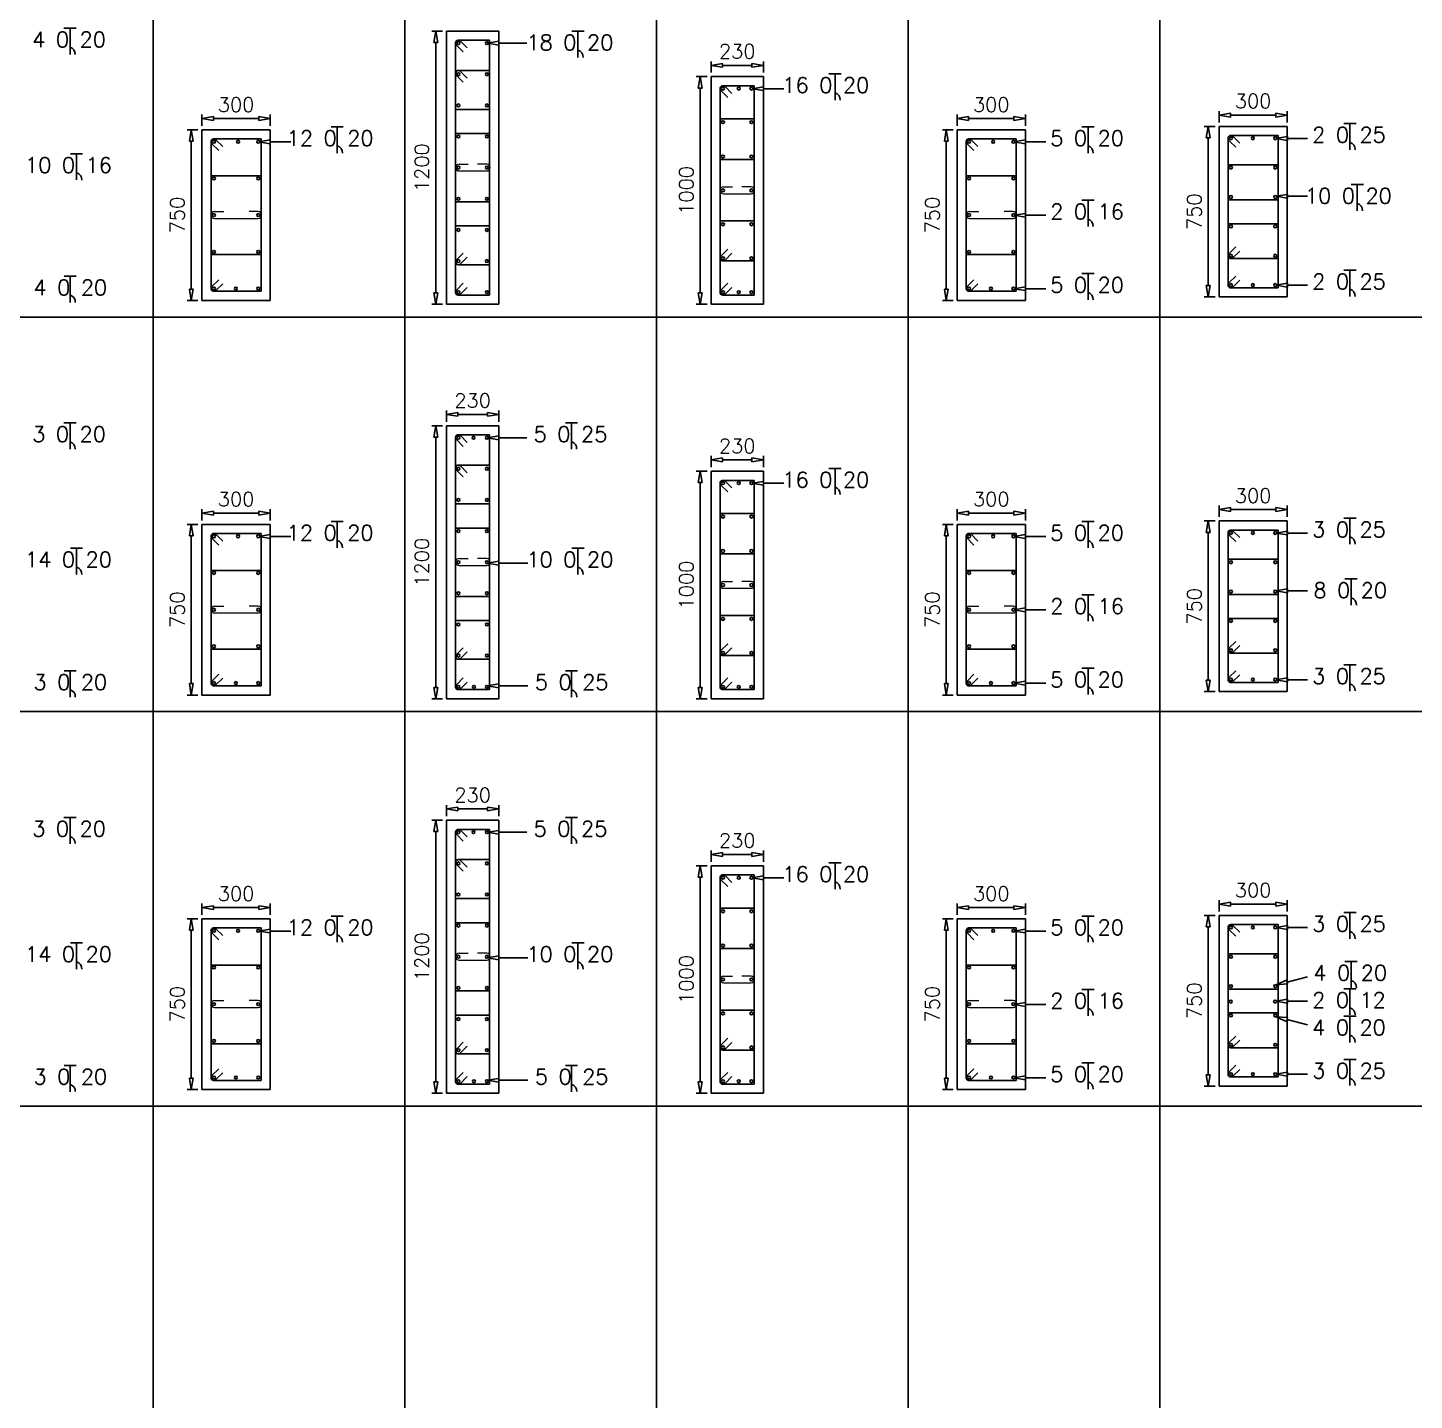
# Model space of a CAD drawing. Header units: millimetres. Extents: x 331487 to 517269, y 198509 to 399936.
# Drawn here: x 343708 to 355901, y 221569 to 233635 of the extents above; entities that cross this region are included whole.
import ezdxf

# ---------------------------------------------------------------- set-up
doc = ezdxf.new("R2010")
doc.units = ezdxf.units.MM
doc.header["$MEASUREMENT"] = 0
doc.layers.add('BEAM', color=1, linetype='Continuous', lineweight=5)
for name, color, linetype in [('COLUMN', 6, 'Continuous'), ('FOOTING', 5, 'Continuous'), ('FOOTING-SCH', 3, 'Continuous')]:
    doc.layers.add(name, color=color, linetype=linetype)
doc.styles.add('RO', font='romans.shx', dxfattribs={"height": 125})
doc.styles.add('ROMANS', font='romans.shx')

# ---------------------------------------------------------------- blocks, each defined once
blk = doc.blocks.new('_ClosedBlank')
at = {"color": 0, "linetype": 'ByBlock', "lineweight": -2}
for p, q in [((-1, 0.17), (0, 0)), ((-1, 0.17), (-1, -0.17)), ((0, 0), (-1, -0.17))]:
    blk.add_line(p, q, dxfattribs=at)

msp = doc.modelspace()

# ---------------------------------------------------------------- linework, layer by layer
at = {"color": 1, "linetype": 'Continuous'}
for p, q in [((344026, 233630), (344133, 233630)), ((344080, 233630), (344080, 233399)), ((348493, 233604), (348600, 233604)), ((348546, 233604), (348546, 233374)), ((350753, 233230), (350861, 233230)), ((350807, 233230), (350807, 232999)), ((355282, 232793), (355389, 232793)), ((355335, 232793), (355335, 232562)), ((346375, 232763), (346482, 232763)), ((346429, 232763), (346429, 232532)), ((352978, 232763), (353086, 232763)), ((353032, 232763), (353032, 232532)), ((344083, 232527), (344190, 232527)), ((344137, 232527), (344137, 232297)), ((355346, 232257), (355454, 232257)), ((355400, 232257), (355400, 232026)), ((352978, 232118), (353086, 232118)), ((353032, 232118), (353032, 231887)), ((344027, 231450), (344134, 231450)), ((344080, 231450), (344080, 231219)), ((352978, 231473), (353086, 231473)), ((353032, 231473), (353032, 231242)), ((355282, 231503), (355389, 231503)), ((355335, 231503), (355335, 231272)), ((344026, 230161), (344133, 230161)), ((344080, 230161), (344080, 229931)), ((348436, 230161), (348543, 230161)), ((348489, 230161), (348489, 229931)), ((350753, 229761), (350861, 229761)), ((350807, 229761), (350807, 229531)), ((346375, 229294), (346482, 229294)), ((346429, 229294), (346429, 229064)), ((352978, 229294), (353086, 229294)), ((353032, 229294), (353032, 229064)), ((355282, 229324), (355389, 229324)), ((355335, 229324), (355335, 229094)), ((344083, 229059), (344190, 229059)), ((344137, 229059), (344137, 228828)), ((348493, 229059), (348600, 229059)), ((348546, 229059), (348546, 228828)), ((355292, 228789), (355399, 228789)), ((355346, 228789), (355346, 228558)), ((352978, 228649), (353086, 228649)), ((353032, 228649), (353032, 228419)), ((355282, 228034), (355389, 228034)), ((355335, 228034), (355335, 227804)), ((344027, 227981), (344134, 227981)), ((344080, 227981), (344080, 227751)), ((348436, 227981), (348543, 227981)), ((348490, 227981), (348490, 227751)), ((352978, 228004), (353086, 228004)), ((353032, 228004), (353032, 227774)), ((344026, 226693), (344133, 226693)), ((344080, 226693), (344080, 226462)), ((348436, 226693), (348543, 226693)), ((348489, 226693), (348489, 226462)), ((350753, 226293), (350861, 226293)), ((350807, 226293), (350807, 226062)), ((346375, 225826), (346482, 225826)), ((346429, 225826), (346429, 225595)), ((352978, 225826), (353086, 225826)), ((353032, 225826), (353032, 225595)), ((355282, 225856), (355389, 225856)), ((355335, 225856), (355335, 225625)), ((344083, 225590), (344190, 225590)), ((344137, 225590), (344137, 225360)), ((348493, 225590), (348600, 225590)), ((348546, 225590), (348546, 225360)), ((355292, 225425), (355399, 225425)), ((355346, 225425), (355346, 225195)), ((352978, 225181), (353086, 225181)), ((353032, 225181), (353032, 224950)), ((355282, 225187), (355389, 225187)), ((355335, 225187), (355335, 224957)), ((355282, 224946), (355389, 224946)), ((355335, 224946), (355335, 224715)), ((344027, 224513), (344134, 224513)), ((344080, 224513), (344080, 224282)), ((348436, 224513), (348543, 224513)), ((348490, 224513), (348490, 224282)), ((352978, 224536), (353086, 224536)), ((353032, 224536), (353032, 224305)), ((355282, 224566), (355389, 224566)), ((355335, 224566), (355335, 224335))]:
    msp.add_line(p, q, dxfattribs=at)
at = {"color": 8, "linetype": 'Continuous'}
for p, q in [((336718, 231091), (368870, 231091)), ((336718, 227623), (368870, 227623)), ((336718, 224155), (368870, 224155))]:
    msp.add_line(p, q, dxfattribs=at)
at = {"color": 1, "linetype": 'Continuous'}
for centre in [(344064, 233404), (348531, 233379), (350792, 233004), (346414, 232537), (353017, 232537), (355320, 232567), (344121, 232301), (355385, 232031), (353017, 231892), (355320, 231277), (344065, 231224), (353017, 231247), (344064, 229936), (348474, 229936), (350792, 229536), (346414, 229068), (353017, 229068), (355320, 229099), (344121, 228833), (348531, 228833), (355331, 228563), (353017, 228423), (344065, 227756), (348475, 227756), (353017, 227778), (355320, 227809), (344064, 226467), (348474, 226467), (350792, 226067), (346414, 225600), (353017, 225600), (355320, 225630), (344121, 225364), (348531, 225364), (355331, 225200), (353017, 224955), (355320, 224961), (355320, 224720), (353017, 224310), (355320, 224340), (344065, 224287), (348475, 224287)]:
    msp.add_arc(centre, 61.2, 355.5803, 75.6804, dxfattribs=at)
at = {"layer": 'BEAM', "ltscale": 0.05}
for p, q in [((347501, 232436), (347581, 232436)), ((347744, 232436), (347664, 232436)), ((347501, 232376), (347744, 232376)), ((349825, 232235), (349905, 232235)), ((349825, 232175), (350069, 232175)), ((350069, 232235), (349989, 232235)), ((345351, 232019), (345431, 232019)), ((345351, 231959), (345734, 231959)), ((345734, 232019), (345654, 232019)), ((351991, 232019), (352071, 232019)), ((351991, 231959), (352374, 231959)), ((352374, 232019), (352294, 232019)), ((347501, 228968), (347581, 228968)), ((347501, 228908), (347744, 228908)), ((347744, 228968), (347664, 228968)), ((349825, 228767), (349905, 228767)), ((350069, 228767), (349989, 228767)), ((349825, 228707), (350069, 228707)), ((345351, 228550), (345431, 228550)), ((345734, 228550), (345654, 228550)), ((351991, 228550), (352071, 228550)), ((352374, 228550), (352294, 228550)), ((345351, 228490), (345734, 228490)), ((351991, 228490), (352374, 228490)), ((347501, 225499), (347581, 225499)), ((347744, 225499), (347664, 225499)), ((347501, 225439), (347744, 225439)), ((349825, 225298), (349905, 225298)), ((349825, 225238), (350069, 225238)), ((350069, 225298), (349989, 225298)), ((345351, 225082), (345431, 225082)), ((345351, 225022), (345734, 225022)), ((345734, 225082), (345654, 225082)), ((351991, 225082), (352071, 225082)), ((351991, 225022), (352374, 225022)), ((352374, 225082), (352294, 225082))]:
    msp.add_line(p, q, dxfattribs=at)
for centre, start, end in [((347501, 232406), 90, 270), ((347744, 232406), 270, 90), ((349825, 232205), 90, 270), ((350069, 232205), 270, 90), ((345351, 231989), 90, 270), ((345734, 231989), 270, 90), ((351991, 231989), 90, 270), ((352374, 231989), 270, 90), ((347501, 228938), 90, 270), ((347744, 228938), 270, 90), ((349825, 228737), 90, 270), ((350069, 228737), 270, 90), ((345351, 228520), 90, 270), ((345734, 228520), 270, 90), ((351991, 228520), 90, 270), ((352374, 228520), 270, 90), ((347501, 225469), 90, 270), ((347744, 225469), 270, 90), ((349825, 225268), 90, 270), ((350069, 225268), 270, 90), ((345351, 225052), 90, 270), ((345734, 225052), 270, 90), ((351991, 225052), 90, 270), ((352374, 225052), 270, 90)]:
    msp.add_arc(centre, 30, start, end, dxfattribs=at)
at = {"layer": 'COLUMN'}
for p, q in [((347850, 233605), (347390, 233605)), ((347390, 233605), (347390, 231205)), ((347850, 231205), (347850, 233605)), ((350177, 233205), (349717, 233205)), ((349717, 233205), (349717, 231205)), ((350177, 231205), (350177, 233205)), ((345840, 232738), (345240, 232738)), ((345240, 232738), (345240, 231238)), ((345840, 231238), (345840, 232738)), ((352481, 232738), (351881, 232738)), ((351881, 232738), (351881, 231238)), ((352481, 231238), (352481, 232738)), ((354784, 232768), (354184, 232768)), ((354184, 232768), (354184, 231268)), ((354784, 231268), (354784, 232768)), ((345240, 231238), (345840, 231238)), ((347390, 231205), (347850, 231205)), ((349717, 231205), (350177, 231205)), ((351881, 231238), (352481, 231238)), ((354184, 231268), (354784, 231268)), ((347850, 230136), (347390, 230136)), ((347390, 230136), (347390, 227736)), ((347850, 227736), (347850, 230136)), ((350177, 229736), (349717, 229736)), ((349717, 229736), (349717, 227736)), ((350177, 227736), (350177, 229736)), ((345840, 229269), (345240, 229269)), ((345240, 229269), (345240, 227769)), ((345840, 227769), (345840, 229269)), ((352481, 229269), (351881, 229269)), ((351881, 229269), (351881, 227769)), ((352481, 227769), (352481, 229269)), ((354784, 229299), (354184, 229299)), ((354184, 229299), (354184, 227799)), ((354784, 227799), (354784, 229299)), ((354184, 227799), (354784, 227799)), ((345240, 227769), (345840, 227769)), ((347390, 227736), (347850, 227736)), ((349717, 227736), (350177, 227736)), ((351881, 227769), (352481, 227769)), ((347850, 226668), (347390, 226668)), ((347390, 226668), (347390, 224268)), ((347850, 224268), (347850, 226668)), ((350177, 226268), (349717, 226268)), ((349717, 226268), (349717, 224268)), ((350177, 224268), (350177, 226268)), ((354784, 225831), (354184, 225831)), ((354184, 225831), (354184, 224331)), ((354784, 224331), (354784, 225831)), ((345840, 225801), (345240, 225801)), ((345240, 225801), (345240, 224301)), ((345840, 224301), (345840, 225801)), ((352481, 225801), (351881, 225801)), ((351881, 225801), (351881, 224301)), ((352481, 224301), (352481, 225801)), ((345240, 224301), (345840, 224301)), ((347390, 224268), (347850, 224268)), ((349717, 224268), (350177, 224268)), ((351881, 224301), (352481, 224301)), ((354184, 224331), (354784, 224331))]:
    msp.add_line(p, q, dxfattribs=at)
at = {"layer": 'COLUMN', "color": 3}
for p, q in [((347770, 233525), (347495, 233525)), ((347573, 233458), (347513, 233518)), ((347770, 232917), (347770, 233525)), ((347470, 233500), (347470, 232917)), ((347478, 233482), (347538, 233422)), ((347470, 233234), (347470, 232104)), ((347478, 233216), (347538, 233156)), ((347770, 233259), (347495, 233259)), ((347573, 233192), (347513, 233251)), ((347770, 232104), (347770, 233259)), ((349797, 233100), (349797, 232478)), ((349804, 233082), (349864, 233022)), ((350097, 233125), (349822, 233125)), ((349899, 233058), (349840, 233118)), ((350097, 232478), (350097, 233125)), ((347470, 232917), (347770, 232917)), ((349797, 231610), (349797, 232833)), ((349797, 232833), (350097, 232833)), ((350097, 232833), (350097, 231585)), ((345760, 232658), (345345, 232658)), ((345760, 231640), (345760, 232658)), ((347470, 231576), (347470, 232704)), ((347470, 232704), (347770, 232704)), ((347770, 232704), (347770, 231551)), ((352401, 232658), (351986, 232658)), ((352401, 231640), (352401, 232658)), ((354264, 232663), (354264, 232121)), ((354704, 232688), (354289, 232688)), ((354366, 232621), (354307, 232681)), ((354704, 232121), (354704, 232688)), ((345320, 232633), (345320, 231640)), ((345328, 232615), (345388, 232555)), ((345423, 232591), (345363, 232650)), ((351961, 232633), (351961, 231640)), ((351968, 232615), (352028, 232555)), ((352063, 232591), (352003, 232650)), ((354271, 232645), (354331, 232585)), ((349797, 232478), (350097, 232478)), ((354264, 231630), (354264, 232431)), ((354264, 232431), (354704, 232431)), ((354704, 232431), (354704, 231605)), ((345320, 231343), (345320, 232332)), ((345320, 232332), (345760, 232332)), ((345760, 232332), (345760, 231318)), ((351961, 231343), (351961, 232332)), ((351961, 232332), (352401, 232332)), ((352401, 232332), (352401, 231318)), ((347470, 232104), (347770, 232104)), ((354264, 232121), (354704, 232121)), ((349797, 231310), (349797, 231936)), ((349797, 231936), (350097, 231936)), ((350097, 231936), (350097, 231285)), ((347470, 231310), (347470, 231892)), ((347470, 231892), (347770, 231892)), ((347770, 231892), (347770, 231285)), ((354264, 231373), (354264, 231910)), ((354264, 231910), (354704, 231910)), ((354704, 231910), (354704, 231348)), ((349804, 231628), (349864, 231688)), ((354271, 231648), (354331, 231708)), ((345320, 231640), (345760, 231640)), ((347478, 231594), (347538, 231654)), ((347573, 231618), (347513, 231558)), ((350097, 231585), (349822, 231585)), ((349899, 231652), (349840, 231592)), ((351961, 231640), (352401, 231640)), ((354704, 231605), (354289, 231605)), ((354366, 231672), (354307, 231613)), ((347770, 231551), (347495, 231551)), ((354271, 231391), (354331, 231451)), ((345328, 231360), (345388, 231420)), ((345760, 231318), (345345, 231318)), ((345423, 231385), (345363, 231325)), ((347478, 231328), (347538, 231388)), ((347573, 231352), (347513, 231292)), ((349804, 231328), (349864, 231388)), ((349899, 231352), (349840, 231292)), ((351968, 231360), (352028, 231420)), ((352401, 231318), (351986, 231318)), ((352063, 231385), (352003, 231325)), ((354704, 231348), (354289, 231348)), ((354366, 231415), (354307, 231355)), ((347770, 231285), (347495, 231285)), ((350097, 231285), (349822, 231285)), ((347470, 230031), (347470, 229449)), ((347478, 230014), (347538, 229954)), ((347770, 230056), (347495, 230056)), ((347573, 229989), (347513, 230049)), ((347770, 229449), (347770, 230056)), ((347470, 229765), (347470, 228635)), ((347478, 229747), (347538, 229687)), ((347770, 229790), (347495, 229790)), ((347573, 229723), (347513, 229783)), ((347770, 228635), (347770, 229790)), ((349797, 229631), (349797, 229009)), ((349804, 229614), (349864, 229554)), ((350097, 229656), (349822, 229656)), ((349899, 229589), (349840, 229649)), ((350097, 229009), (350097, 229656)), ((347470, 229449), (347770, 229449)), ((349797, 228141), (349797, 229364)), ((349797, 229364), (350097, 229364)), ((350097, 229364), (350097, 228116)), ((345320, 229164), (345320, 228171)), ((345328, 229147), (345388, 229087)), ((345760, 229189), (345345, 229189)), ((345423, 229122), (345363, 229182)), ((345760, 228171), (345760, 229189)), ((347470, 228108), (347470, 229236)), ((347470, 229236), (347770, 229236)), ((347770, 229236), (347770, 228083)), ((351961, 229164), (351961, 228171)), ((351968, 229147), (352028, 229087)), ((352401, 229189), (351986, 229189)), ((352063, 229122), (352003, 229182)), ((352401, 228171), (352401, 229189)), ((354264, 229194), (354264, 228653)), ((354271, 229177), (354331, 229117)), ((354704, 229219), (354289, 229219)), ((354366, 229153), (354307, 229212)), ((354704, 228653), (354704, 229219)), ((349797, 229009), (350097, 229009)), ((354264, 228162), (354264, 228962)), ((354264, 228962), (354704, 228962)), ((354704, 228962), (354704, 228137)), ((345320, 227874), (345320, 228863)), ((345320, 228863), (345760, 228863)), ((345760, 228863), (345760, 227849)), ((351961, 227874), (351961, 228863)), ((351961, 228863), (352401, 228863)), ((352401, 228863), (352401, 227849)), ((347470, 228635), (347770, 228635)), ((354264, 228653), (354704, 228653)), ((347470, 227841), (347470, 228424)), ((347470, 228424), (347770, 228424)), ((347770, 228424), (347770, 227816)), ((349797, 227841), (349797, 228468)), ((349797, 228468), (350097, 228468)), ((350097, 228468), (350097, 227816)), ((354264, 227904), (354264, 228442)), ((354264, 228442), (354704, 228442)), ((354704, 228442), (354704, 227879)), ((345320, 228171), (345760, 228171)), ((347478, 228125), (347538, 228185)), ((347573, 228150), (347513, 228090)), ((349804, 228159), (349864, 228219)), ((349899, 228183), (349840, 228124)), ((351961, 228171), (352401, 228171)), ((354271, 228180), (354331, 228240)), ((354366, 228204), (354307, 228144)), ((347770, 228083), (347495, 228083)), ((350097, 228116), (349822, 228116)), ((354704, 228137), (354289, 228137)), ((345328, 227892), (345388, 227952)), ((345423, 227916), (345363, 227857)), ((347478, 227859), (347538, 227919)), ((349804, 227859), (349864, 227919)), ((351968, 227892), (352028, 227952)), ((352063, 227916), (352003, 227857)), ((354271, 227922), (354331, 227982)), ((354366, 227946), (354307, 227887)), ((345760, 227849), (345345, 227849)), ((347770, 227816), (347495, 227816)), ((347573, 227883), (347513, 227824)), ((350097, 227816), (349822, 227816)), ((349899, 227883), (349840, 227824)), ((352401, 227849), (351986, 227849)), ((354704, 227879), (354289, 227879)), ((347470, 226563), (347470, 225980)), ((347770, 226588), (347495, 226588)), ((347573, 226521), (347513, 226581)), ((347770, 225980), (347770, 226588)), ((347478, 226545), (347538, 226485)), ((347770, 226322), (347495, 226322)), ((347573, 226255), (347513, 226314)), ((347770, 225167), (347770, 226322)), ((347470, 226297), (347470, 225167)), ((347478, 226279), (347538, 226219)), ((349797, 226163), (349797, 225541)), ((349804, 226145), (349864, 226085)), ((350097, 226188), (349822, 226188)), ((349899, 226121), (349840, 226181)), ((350097, 225541), (350097, 226188)), ((347470, 225980), (347770, 225980)), ((349797, 224673), (349797, 225896)), ((349797, 225896), (350097, 225896)), ((350097, 225896), (350097, 224648)), ((345760, 225721), (345345, 225721)), ((345423, 225654), (345363, 225713)), ((345760, 224703), (345760, 225721)), ((347470, 224639), (347470, 225767)), ((347470, 225767), (347770, 225767)), ((347770, 225767), (347770, 224614)), ((352401, 225721), (351986, 225721)), ((352063, 225654), (352003, 225713)), ((352401, 224703), (352401, 225721)), ((354264, 225726), (354264, 225184)), ((354271, 225708), (354331, 225648)), ((354704, 225751), (354289, 225751)), ((354366, 225684), (354307, 225744)), ((354704, 225184), (354704, 225751)), ((345320, 225696), (345320, 224703)), ((345328, 225678), (345388, 225618)), ((351961, 225696), (351961, 224703)), ((351968, 225678), (352028, 225618)), ((349797, 225541), (350097, 225541)), ((354264, 224693), (354264, 225494)), ((354264, 225494), (354704, 225494)), ((354704, 225494), (354704, 224668)), ((345320, 224406), (345320, 225395)), ((345320, 225395), (345760, 225395)), ((345760, 225395), (345760, 224381)), ((351961, 224406), (351961, 225395)), ((351961, 225395), (352401, 225395)), ((352401, 225395), (352401, 224381)), ((347470, 225167), (347770, 225167)), ((354264, 225184), (354704, 225184)), ((349797, 224373), (349797, 224999)), ((349797, 224999), (350097, 224999)), ((350097, 224999), (350097, 224348)), ((354264, 224436), (354264, 224974)), ((354264, 224974), (354704, 224974)), ((354704, 224974), (354704, 224411)), ((347470, 224373), (347470, 224955)), ((347470, 224955), (347770, 224955)), ((347770, 224955), (347770, 224348)), ((349804, 224691), (349864, 224751)), ((354271, 224711), (354331, 224771)), ((354366, 224735), (354307, 224676)), ((345320, 224703), (345760, 224703)), ((347478, 224657), (347538, 224717)), ((347770, 224614), (347495, 224614)), ((347573, 224681), (347513, 224622)), ((350097, 224648), (349822, 224648)), ((349899, 224715), (349840, 224655)), ((351961, 224703), (352401, 224703)), ((354704, 224668), (354289, 224668)), ((354271, 224454), (354331, 224514)), ((345328, 224423), (345388, 224483)), ((345760, 224381), (345345, 224381)), ((345423, 224448), (345363, 224388)), ((347478, 224391), (347538, 224451)), ((347573, 224415), (347513, 224355)), ((349804, 224391), (349864, 224451)), ((349899, 224415), (349840, 224355)), ((351968, 224423), (352028, 224483)), ((352401, 224381), (351986, 224381)), ((352063, 224448), (352003, 224388)), ((354704, 224411), (354289, 224411)), ((354366, 224478), (354307, 224418)), ((347770, 224348), (347495, 224348)), ((350097, 224348), (349822, 224348))]:
    msp.add_line(p, q, dxfattribs=at)
at = {"layer": 'COLUMN', "color": 4}
for points in [[(347851, 233499), (348096, 233499)], [(350178, 233099), (350356, 233099)], [(354785, 232662), (354963, 232662)], [(345841, 232631), (346020, 232631)], [(352481, 232631), (352660, 232631)], [(354785, 232153), (354963, 232153)], [(352481, 231986), (352660, 231986)], [(352481, 231341), (352660, 231341)], [(354785, 231372), (354963, 231372)], [(347851, 230030), (348096, 230030)], [(350178, 229630), (350356, 229630)], [(345841, 229163), (346020, 229163)], [(352481, 229163), (352660, 229163)], [(354785, 229193), (354963, 229193)], [(347851, 228928), (348106, 228928)], [(354785, 228684), (354963, 228684)], [(352481, 228518), (352660, 228518)], [(354785, 227903), (354963, 227903)], [(347851, 227850), (348106, 227850)], [(352481, 227873), (352660, 227873)], [(347851, 226562), (348096, 226562)], [(350178, 226162), (350356, 226162)], [(354785, 225725), (354963, 225725)], [(345841, 225694), (346020, 225694)], [(352481, 225694), (352660, 225694)], [(347851, 225459), (348106, 225459)], [(354782, 225245), (354963, 225292)], [(352481, 225049), (352660, 225049)], [(354785, 225078), (354963, 225078)], [(354782, 224917), (354963, 224870)], [(347851, 224382), (348106, 224382)], [(352481, 224404), (352660, 224404)], [(354785, 224435), (354963, 224435)]]:
    msp.add_lwpolyline(points, dxfattribs=at)
at = {"layer": 'COLUMN', "color": 3}
for centre, start, end in [((347495, 233500), 45, 180), ((347495, 233500), 90, 225), ((347495, 233234), 45, 180), ((347495, 233234), 90, 225), ((349822, 233100), 45, 180), ((349822, 233100), 90, 225), ((345345, 232633), 45, 180), ((345345, 232633), 90, 225), ((351986, 232633), 45, 180), ((351986, 232633), 90, 225), ((354289, 232663), 45, 180), ((354289, 232663), 90, 225), ((347495, 231576), 135, 270), ((347495, 231576), 180, 315), ((349822, 231610), 135, 270), ((349822, 231610), 180, 315), ((354289, 231630), 135, 270), ((354289, 231630), 180, 315), ((345345, 231343), 135, 270), ((345345, 231343), 180, 315), ((347495, 231310), 135, 270), ((349822, 231310), 135, 270), ((351986, 231343), 135, 270), ((351986, 231343), 180, 315), ((354289, 231373), 135, 270), ((354289, 231373), 180, 315), ((347495, 231310), 180, 315), ((349822, 231310), 180, 315), ((347495, 230031), 45, 180), ((347495, 230031), 90, 225), ((347495, 229765), 45, 180), ((347495, 229765), 90, 225), ((349822, 229631), 45, 180), ((349822, 229631), 90, 225), ((345345, 229164), 45, 180), ((345345, 229164), 90, 225), ((351986, 229164), 45, 180), ((351986, 229164), 90, 225), ((354289, 229194), 45, 180), ((354289, 229194), 90, 225), ((349822, 228141), 135, 270), ((354289, 228162), 135, 270), ((354289, 228162), 180, 315), ((347495, 228108), 135, 270), ((347495, 228108), 180, 315), ((349822, 228141), 180, 315), ((354289, 227904), 135, 270), ((354289, 227904), 180, 315), ((345345, 227874), 135, 270), ((345345, 227874), 180, 315), ((347495, 227841), 135, 270), ((347495, 227841), 180, 315), ((349822, 227841), 135, 270), ((349822, 227841), 180, 315), ((351986, 227874), 135, 270), ((351986, 227874), 180, 315), ((347495, 226563), 45, 180), ((347495, 226563), 90, 225), ((347495, 226297), 45, 180), ((347495, 226297), 90, 225), ((349822, 226163), 45, 180), ((349822, 226163), 90, 225), ((345345, 225696), 45, 180), ((345345, 225696), 90, 225), ((351986, 225696), 45, 180), ((351986, 225696), 90, 225), ((354289, 225726), 45, 180), ((354289, 225726), 90, 225), ((347495, 224639), 135, 270), ((347495, 224639), 180, 315), ((349822, 224673), 135, 270), ((349822, 224673), 180, 315), ((354289, 224693), 135, 270), ((354289, 224693), 180, 315), ((345345, 224406), 135, 270), ((345345, 224406), 180, 315), ((347495, 224373), 135, 270), ((347495, 224373), 180, 315), ((349822, 224373), 135, 270), ((349822, 224373), 180, 315), ((351986, 224406), 135, 270), ((351986, 224406), 180, 315), ((354289, 224436), 135, 270), ((354289, 224436), 180, 315)]:
    msp.add_arc(centre, 25, start, end, dxfattribs=at)
at = {"layer": 'COLUMN', "color": 7}
for centre, start, end in [((347495, 233500), 0, 180), ((347745, 233500), 0, 180), ((347495, 233500), 180, 0), ((347745, 233500), 180, 0), ((347495, 233226), 0, 180), ((347495, 233226), 180, 0), ((347745, 233226), 0, 180), ((347745, 233226), 180, 0), ((349822, 233100), 0, 180), ((349822, 233100), 180, 0), ((349960, 233100), 0, 180), ((349960, 233100), 180, 0), ((350072, 233100), 0, 180), ((350072, 233100), 180, 0), ((347495, 232952), 0, 180), ((347495, 232952), 180, 0), ((347745, 232952), 0, 180), ((347745, 232952), 180, 0), ((349822, 232805), 0, 180), ((349822, 232805), 180, 0), ((350072, 232805), 0, 180), ((350072, 232805), 180, 0), ((347495, 232679), 0, 180), ((347495, 232679), 180, 0), ((347745, 232679), 0, 180), ((347745, 232679), 180, 0), ((354289, 232663), 0, 180), ((354289, 232663), 180, 0), ((354482, 232663), 0, 180), ((354482, 232663), 180, 0), ((354679, 232663), 0, 180), ((354679, 232663), 180, 0), ((345345, 232633), 0, 180), ((345345, 232633), 180, 0), ((345557, 232633), 0, 180), ((345557, 232633), 180, 0), ((345735, 232633), 0, 180), ((345735, 232633), 180, 0), ((351986, 232633), 0, 180), ((351986, 232633), 180, 0), ((352198, 232633), 0, 180), ((352198, 232633), 180, 0), ((352376, 232633), 0, 180), ((352376, 232633), 180, 0), ((347495, 232405), 0, 180), ((347745, 232405), 0, 180), ((349822, 232503), 0, 180), ((349822, 232503), 180, 0), ((350072, 232503), 0, 180), ((350072, 232503), 180, 0), ((354289, 232405), 0, 180), ((354679, 232405), 0, 180), ((345345, 232310), 0, 180), ((345345, 232310), 180, 0), ((345735, 232310), 0, 180), ((345735, 232310), 180, 0), ((347495, 232405), 180, 0), ((347745, 232405), 180, 0), ((351986, 232310), 0, 180), ((351986, 232310), 180, 0), ((352376, 232310), 0, 180), ((352376, 232310), 180, 0), ((354289, 232405), 180, 0), ((354679, 232405), 180, 0), ((349822, 232205), 0, 180), ((349822, 232205), 180, 0), ((350072, 232205), 0, 180), ((350072, 232205), 180, 0), ((347495, 232131), 0, 180), ((347495, 232131), 180, 0), ((347745, 232131), 0, 180), ((347745, 232131), 180, 0), ((354289, 232147), 0, 180), ((354289, 232147), 180, 0), ((354679, 232147), 0, 180), ((354679, 232147), 180, 0), ((345345, 231988), 0, 180), ((345345, 231988), 180, 0), ((345735, 231988), 0, 180), ((345735, 231988), 180, 0), ((351986, 231988), 0, 180), ((351986, 231988), 180, 0), ((352376, 231988), 0, 180), ((352376, 231988), 180, 0), ((347495, 231857), 0, 180), ((347495, 231857), 180, 0), ((347745, 231857), 0, 180), ((347745, 231857), 180, 0), ((349822, 231907), 0, 180), ((349822, 231907), 180, 0), ((350072, 231907), 0, 180), ((350072, 231907), 180, 0), ((354289, 231889), 0, 180), ((354289, 231889), 180, 0), ((354679, 231889), 0, 180), ((354679, 231889), 180, 0), ((345345, 231665), 0, 180), ((345345, 231665), 180, 0), ((345735, 231665), 0, 180), ((345735, 231665), 180, 0), ((347495, 231584), 0, 180), ((347495, 231584), 180, 0), ((347745, 231584), 0, 180), ((347745, 231584), 180, 0), ((349822, 231608), 0, 180), ((349822, 231608), 180, 0), ((350072, 231608), 0, 180), ((350072, 231608), 180, 0), ((351986, 231665), 0, 180), ((351986, 231665), 180, 0), ((352376, 231665), 0, 180), ((352376, 231665), 180, 0), ((354289, 231631), 0, 180), ((354289, 231631), 180, 0), ((354679, 231631), 0, 180), ((354679, 231631), 180, 0), ((345345, 231343), 0, 180), ((345345, 231343), 180, 0), ((345538, 231343), 0, 180), ((345538, 231343), 180, 0), ((345735, 231343), 0, 180), ((345735, 231343), 180, 0), ((347495, 231310), 0, 180), ((347745, 231310), 0, 180), ((349822, 231310), 0, 180), ((349960, 231310), 0, 180), ((350072, 231310), 0, 180), ((351986, 231343), 0, 180), ((351986, 231343), 180, 0), ((352178, 231343), 0, 180), ((352178, 231343), 180, 0), ((352376, 231343), 0, 180), ((352376, 231343), 180, 0), ((354289, 231373), 0, 180), ((354289, 231373), 180, 0), ((354482, 231373), 0, 180), ((354482, 231373), 180, 0), ((354679, 231373), 0, 180), ((354679, 231373), 180, 0), ((347495, 231310), 180, 0), ((347745, 231310), 180, 0), ((349822, 231310), 180, 0), ((349960, 231310), 180, 0), ((350072, 231310), 180, 0), ((347495, 230031), 0, 180), ((347495, 230031), 180, 0), ((347628, 230031), 0, 180), ((347628, 230031), 180, 0), ((347745, 230031), 0, 180), ((347745, 230031), 180, 0), ((347495, 229758), 0, 180), ((347495, 229758), 180, 0), ((347745, 229758), 0, 180), ((347745, 229758), 180, 0), ((349822, 229631), 0, 180), ((349822, 229631), 180, 0), ((349960, 229631), 0, 180), ((349960, 229631), 180, 0), ((350072, 229631), 0, 180), ((350072, 229631), 180, 0), ((347495, 229484), 0, 180), ((347495, 229484), 180, 0), ((347745, 229484), 0, 180), ((347745, 229484), 180, 0), ((349822, 229337), 0, 180), ((349822, 229337), 180, 0), ((350072, 229337), 0, 180), ((350072, 229337), 180, 0), ((345345, 229164), 0, 180), ((345345, 229164), 180, 0), ((345557, 229164), 0, 180), ((345557, 229164), 180, 0), ((345735, 229164), 0, 180), ((345735, 229164), 180, 0), ((347495, 229210), 0, 180), ((347495, 229210), 180, 0), ((347745, 229210), 0, 180), ((347745, 229210), 180, 0), ((351986, 229164), 0, 180), ((351986, 229164), 180, 0), ((352198, 229164), 0, 180), ((352198, 229164), 180, 0), ((352376, 229164), 0, 180), ((352376, 229164), 180, 0), ((354289, 229194), 0, 180), ((354289, 229194), 180, 0), ((354482, 229194), 0, 180), ((354482, 229194), 180, 0), ((354679, 229194), 0, 180), ((354679, 229194), 180, 0), ((349822, 229035), 0, 180), ((349822, 229035), 180, 0), ((350072, 229035), 0, 180), ((350072, 229035), 180, 0), ((347495, 228936), 0, 180), ((347495, 228936), 180, 0), ((347745, 228936), 0, 180), ((347745, 228936), 180, 0), ((354289, 228936), 0, 180), ((354289, 228936), 180, 0), ((354679, 228936), 0, 180), ((354679, 228936), 180, 0), ((345345, 228842), 0, 180), ((345345, 228842), 180, 0), ((345735, 228842), 0, 180), ((345735, 228842), 180, 0), ((351986, 228842), 0, 180), ((351986, 228842), 180, 0), ((352376, 228842), 0, 180), ((352376, 228842), 180, 0), ((347495, 228663), 0, 180), ((347495, 228663), 180, 0), ((347745, 228663), 0, 180), ((347745, 228663), 180, 0), ((349822, 228736), 0, 180), ((349822, 228736), 180, 0), ((350072, 228736), 0, 180), ((350072, 228736), 180, 0), ((354289, 228678), 0, 180), ((354289, 228678), 180, 0), ((354679, 228678), 0, 180), ((354679, 228678), 180, 0), ((345345, 228519), 0, 180), ((345345, 228519), 180, 0), ((345735, 228519), 0, 180), ((345735, 228519), 180, 0), ((351986, 228519), 0, 180), ((351986, 228519), 180, 0), ((352376, 228519), 0, 180), ((352376, 228519), 180, 0), ((347495, 228389), 0, 180), ((347495, 228389), 180, 0), ((347745, 228389), 0, 180), ((347745, 228389), 180, 0), ((349822, 228438), 0, 180), ((349822, 228438), 180, 0), ((350072, 228438), 0, 180), ((350072, 228438), 180, 0), ((354289, 228420), 0, 180), ((354289, 228420), 180, 0), ((354679, 228420), 0, 180), ((354679, 228420), 180, 0), ((345345, 228197), 0, 180), ((345345, 228197), 180, 0), ((345735, 228197), 0, 180), ((345735, 228197), 180, 0), ((349822, 228140), 0, 180), ((350072, 228140), 0, 180), ((351986, 228197), 0, 180), ((351986, 228197), 180, 0), ((352376, 228197), 0, 180), ((352376, 228197), 180, 0), ((354289, 228162), 0, 180), ((354289, 228162), 180, 0), ((354679, 228162), 0, 180), ((354679, 228162), 180, 0), ((347495, 228115), 0, 180), ((347495, 228115), 180, 0), ((347745, 228115), 0, 180), ((347745, 228115), 180, 0), ((349822, 228140), 180, 0), ((350072, 228140), 180, 0), ((354289, 227904), 0, 180), ((354289, 227904), 180, 0), ((354482, 227904), 0, 180), ((354482, 227904), 180, 0), ((354679, 227904), 0, 180), ((354679, 227904), 180, 0), ((345345, 227874), 0, 180), ((345345, 227874), 180, 0), ((345538, 227874), 0, 180), ((345538, 227874), 180, 0), ((345735, 227874), 0, 180), ((345735, 227874), 180, 0), ((347495, 227841), 0, 180), ((347495, 227841), 180, 0), ((347632, 227841), 0, 180), ((347632, 227841), 180, 0), ((347745, 227841), 0, 180), ((347745, 227841), 180, 0), ((349822, 227841), 0, 180), ((349822, 227841), 180, 0), ((349960, 227841), 0, 180), ((349960, 227841), 180, 0), ((350072, 227841), 0, 180), ((350072, 227841), 180, 0), ((351986, 227874), 0, 180), ((351986, 227874), 180, 0), ((352178, 227874), 0, 180), ((352178, 227874), 180, 0), ((352376, 227874), 0, 180), ((352376, 227874), 180, 0), ((347495, 226563), 0, 180), ((347495, 226563), 180, 0), ((347628, 226563), 0, 180), ((347628, 226563), 180, 0), ((347745, 226563), 0, 180), ((347745, 226563), 180, 0), ((347495, 226289), 0, 180), ((347495, 226289), 180, 0), ((347745, 226289), 0, 180), ((347745, 226289), 180, 0), ((349822, 226163), 0, 180), ((349822, 226163), 180, 0), ((349960, 226163), 0, 180), ((349960, 226163), 180, 0), ((350072, 226163), 0, 180), ((350072, 226163), 180, 0), ((347495, 226015), 0, 180), ((347495, 226015), 180, 0), ((347745, 226015), 0, 180), ((347745, 226015), 180, 0), ((349822, 225868), 0, 180), ((349822, 225868), 180, 0), ((350072, 225868), 0, 180), ((350072, 225868), 180, 0), ((345345, 225696), 0, 180), ((345557, 225696), 0, 180), ((345735, 225696), 0, 180), ((347495, 225742), 0, 180), ((347495, 225742), 180, 0), ((347745, 225742), 0, 180), ((347745, 225742), 180, 0), ((351986, 225696), 0, 180), ((352198, 225696), 0, 180), ((352376, 225696), 0, 180), ((354289, 225726), 0, 180), ((354289, 225726), 180, 0), ((354482, 225726), 0, 180), ((354482, 225726), 180, 0), ((354679, 225726), 0, 180), ((354679, 225726), 180, 0), ((345345, 225696), 180, 0), ((345557, 225696), 180, 0), ((345735, 225696), 180, 0), ((351986, 225696), 180, 0), ((352198, 225696), 180, 0), ((352376, 225696), 180, 0), ((347495, 225468), 0, 180), ((347495, 225468), 180, 0), ((347745, 225468), 0, 180), ((347745, 225468), 180, 0), ((349822, 225566), 0, 180), ((349822, 225566), 180, 0), ((350072, 225566), 0, 180), ((350072, 225566), 180, 0), ((354289, 225468), 0, 180), ((354289, 225468), 180, 0), ((354679, 225468), 0, 180), ((354679, 225468), 180, 0), ((345345, 225373), 0, 180), ((345345, 225373), 180, 0), ((345735, 225373), 0, 180), ((345735, 225373), 180, 0), ((351986, 225373), 0, 180), ((351986, 225373), 180, 0), ((352376, 225373), 0, 180), ((352376, 225373), 180, 0), ((349822, 225268), 0, 180), ((349822, 225268), 180, 0), ((350072, 225268), 0, 180), ((350072, 225268), 180, 0), ((354289, 225210), 0, 180), ((354679, 225210), 0, 180), ((347495, 225194), 0, 180), ((347495, 225194), 180, 0), ((347745, 225194), 0, 180), ((347745, 225194), 180, 0), ((354289, 225210), 180, 0), ((354679, 225210), 180, 0), ((345345, 225051), 0, 180), ((345345, 225051), 180, 0), ((345735, 225051), 0, 180), ((345735, 225051), 180, 0), ((349822, 224970), 0, 180), ((350072, 224970), 0, 180), ((351986, 225051), 0, 180), ((351986, 225051), 180, 0), ((352376, 225051), 0, 180), ((352376, 225051), 180, 0), ((354287, 225074), 0, 180), ((354287, 225074), 180, 0), ((354677, 225074), 0, 180), ((354677, 225074), 180, 0), ((347495, 224920), 0, 180), ((347495, 224920), 180, 0), ((347745, 224920), 0, 180), ((347745, 224920), 180, 0), ((349822, 224970), 180, 0), ((350072, 224970), 180, 0), ((354289, 224952), 0, 180), ((354289, 224952), 180, 0), ((354679, 224952), 0, 180), ((354679, 224952), 180, 0), ((345345, 224728), 0, 180), ((345345, 224728), 180, 0), ((345735, 224728), 0, 180), ((345735, 224728), 180, 0), ((351986, 224728), 0, 180), ((351986, 224728), 180, 0), ((352376, 224728), 0, 180), ((352376, 224728), 180, 0), ((347495, 224647), 0, 180), ((347495, 224647), 180, 0), ((347745, 224647), 0, 180), ((347745, 224647), 180, 0), ((349822, 224671), 0, 180), ((349822, 224671), 180, 0), ((350072, 224671), 0, 180), ((350072, 224671), 180, 0), ((354289, 224694), 0, 180), ((354289, 224694), 180, 0), ((354679, 224694), 0, 180), ((354679, 224694), 180, 0), ((345345, 224406), 0, 180), ((345345, 224406), 180, 0), ((345538, 224406), 0, 180), ((345538, 224406), 180, 0), ((345735, 224406), 0, 180), ((345735, 224406), 180, 0), ((347495, 224373), 0, 180), ((347495, 224373), 180, 0), ((347632, 224373), 0, 180), ((347632, 224373), 180, 0), ((347745, 224373), 0, 180), ((347745, 224373), 180, 0), ((349822, 224373), 0, 180), ((349822, 224373), 180, 0), ((349960, 224373), 0, 180), ((349960, 224373), 180, 0), ((350072, 224373), 0, 180), ((350072, 224373), 180, 0), ((351986, 224406), 0, 180), ((351986, 224406), 180, 0), ((352178, 224406), 0, 180), ((352178, 224406), 180, 0), ((352376, 224406), 0, 180), ((352376, 224406), 180, 0), ((354289, 224436), 0, 180), ((354289, 224436), 180, 0), ((354482, 224436), 0, 180), ((354482, 224436), 180, 0), ((354679, 224436), 0, 180), ((354679, 224436), 180, 0)]:
    msp.add_arc(centre, 12.6, start, end, dxfattribs=at)
at = {"layer": 'FOOTING', "color": 4}
for p, q in [((347355, 233605), (347261, 233605)), ((347296, 231305), (347296, 233505)), ((349717, 233240), (349717, 233339)), ((350077, 233304), (349817, 233304)), ((350177, 233240), (350177, 233339)), ((349682, 233205), (349587, 233205)), ((349622, 231305), (349622, 233105)), ((354184, 232803), (354184, 232902)), ((354784, 232803), (354784, 232902)), ((345240, 232773), (345240, 232872)), ((345740, 232837), (345340, 232837)), ((345840, 232773), (345840, 232872)), ((351881, 232773), (351881, 232872)), ((352381, 232837), (351981, 232837)), ((352481, 232773), (352481, 232872)), ((354684, 232867), (354284, 232867)), ((345205, 232738), (345111, 232738)), ((351846, 232738), (351751, 232738)), ((354149, 232768), (354054, 232768)), ((354089, 231368), (354089, 232668)), ((345146, 231338), (345146, 232638)), ((351786, 231338), (351786, 232638)), ((345205, 231238), (345111, 231238)), ((347355, 231205), (347261, 231205)), ((349682, 231205), (349587, 231205)), ((351846, 231238), (351751, 231238)), ((354149, 231268), (354054, 231268)), ((347390, 230171), (347390, 230271)), ((347750, 230236), (347490, 230236)), ((347850, 230171), (347850, 230271)), ((347355, 230136), (347261, 230136)), ((347296, 227836), (347296, 230036)), ((349717, 229771), (349717, 229871)), ((350177, 229771), (350177, 229871)), ((349682, 229736), (349587, 229736)), ((350077, 229836), (349817, 229836)), ((349622, 227836), (349622, 229636)), ((345240, 229304), (345240, 229403)), ((345740, 229368), (345340, 229368)), ((345840, 229304), (345840, 229403)), ((351881, 229304), (351881, 229403)), ((352381, 229368), (351981, 229368)), ((352481, 229304), (352481, 229403)), ((354184, 229334), (354184, 229434)), ((354684, 229399), (354284, 229399)), ((354784, 229334), (354784, 229434)), ((345205, 229269), (345111, 229269)), ((351846, 229269), (351751, 229269)), ((354149, 229299), (354054, 229299)), ((345146, 227869), (345146, 229169)), ((351786, 227869), (351786, 229169)), ((354089, 227899), (354089, 229199)), ((354149, 227799), (354054, 227799)), ((345205, 227769), (345111, 227769)), ((347355, 227736), (347261, 227736)), ((349682, 227736), (349587, 227736)), ((351846, 227769), (351751, 227769)), ((347390, 226703), (347390, 226802)), ((347850, 226703), (347850, 226802)), ((347750, 226767), (347490, 226767)), ((347355, 226668), (347261, 226668)), ((347296, 224368), (347296, 226568)), ((349717, 226303), (349717, 226402)), ((350077, 226367), (349817, 226367)), ((350177, 226303), (350177, 226402)), ((349682, 226268), (349587, 226268)), ((349622, 224368), (349622, 226168)), ((354184, 225866), (354184, 225965)), ((354784, 225866), (354784, 225965)), ((345240, 225836), (345240, 225935)), ((345740, 225900), (345340, 225900)), ((345840, 225836), (345840, 225935)), ((351881, 225836), (351881, 225935)), ((352381, 225900), (351981, 225900)), ((352481, 225836), (352481, 225935)), ((354149, 225831), (354054, 225831)), ((354684, 225930), (354284, 225930)), ((345205, 225801), (345111, 225801)), ((351846, 225801), (351751, 225801)), ((354089, 224431), (354089, 225731)), ((345146, 224401), (345146, 225701)), ((351786, 224401), (351786, 225701)), ((345205, 224301), (345111, 224301)), ((347355, 224268), (347261, 224268)), ((349682, 224268), (349587, 224268)), ((351846, 224301), (351751, 224301)), ((354149, 224331), (354054, 224331))]:
    msp.add_line(p, q, dxfattribs=at)
at = {"layer": 'FOOTING-SCH', "color": 8, "linetype": 'Continuous'}
for p, q in [((344811, 267850), (344811, 202508)), ((347024, 267850), (347024, 202508)), ((349237, 267850), (349237, 202508)), ((351451, 267850), (351451, 202508)), ((353664, 267850), (353664, 202508))]:
    msp.add_line(p, q, dxfattribs=at)

# ---------------------------------------------------------------- block references
at = {"layer": 'COLUMN', "color": 4, "xscale": 100, "yscale": 100, "zscale": 100}
for p, rotation in [((347751, 233499), 180), ((350078, 233099), 180), ((354685, 232662), 180), ((345741, 232631), 180), ((352381, 232631), 180), ((354685, 232153), 180), ((352381, 231986), 180), ((352381, 231341), 180), ((354685, 231372), 180), ((347751, 230030), 180), ((350078, 229630), 180), ((345741, 229163), 180), ((352381, 229163), 180), ((354685, 229193), 180), ((347751, 228928), 180), ((354685, 228684), 180), ((352381, 228518), 180), ((354685, 227903), 180), ((347751, 227850), 180), ((352381, 227873), 180), ((347751, 226562), 180), ((350078, 226162), 180), ((345741, 225694), 180), ((352381, 225694), 180), ((354685, 225725), 180), ((347751, 225459), 180), ((354685, 225221), 194.2888240042081), ((354685, 225078), 180), ((352381, 225049), 180), ((354685, 224941), 165.7111759957918), ((347751, 224382), 180), ((352381, 224404), 180), ((354685, 224435), 180)]:
    msp.add_blockref('_ClosedBlank', p, dxfattribs=dict(at, rotation=rotation))
at = {"layer": 'FOOTING', "color": 4, "xscale": 100, "yscale": 100, "zscale": 100}
for p, rotation in [((347296, 233605), 90), ((349717, 233304), 180), ((349622, 233205), 90), ((345240, 232837), 180), ((351881, 232837), 180), ((354184, 232867), 180), ((345146, 232738), 90), ((351786, 232738), 90), ((354089, 232768), 90), ((345146, 231238), 270), ((351786, 231238), 270), ((354089, 231268), 270), ((347296, 231205), 270), ((349622, 231205), 270), ((347390, 230236), 180), ((347296, 230136), 90), ((349717, 229836), 180), ((349622, 229736), 90), ((345240, 229368), 180), ((351881, 229368), 180), ((354184, 229399), 180), ((345146, 229269), 90), ((351786, 229269), 90), ((354089, 229299), 90), ((354089, 227799), 270), ((345146, 227769), 270), ((347296, 227736), 270), ((349622, 227736), 270), ((351786, 227769), 270), ((347390, 226767), 180), ((347296, 226668), 90), ((349717, 226367), 180), ((349622, 226268), 90), ((345240, 225900), 180), ((351881, 225900), 180), ((354089, 225831), 90), ((354184, 225930), 180), ((345146, 225801), 90), ((351786, 225801), 90), ((345146, 224301), 270), ((347296, 224268), 270), ((349622, 224268), 270), ((351786, 224301), 270), ((354089, 224331), 270)]:
    msp.add_blockref('_ClosedBlank', p, dxfattribs=dict(at, rotation=rotation))
for p in [(350177, 233304), (345840, 232837), (352481, 232837), (354784, 232867), (347850, 230236), (350177, 229836), (345840, 229368), (352481, 229368), (354784, 229399), (347850, 226767), (350177, 226367), (345840, 225900), (352481, 225900), (354784, 225930)]:
    msp.add_blockref('_ClosedBlank', p, dxfattribs=at)

# ---------------------------------------------------------------- texts
at = {"layer": 'COLUMN', "color": 1, "style": 'ROMANS'}
for s, p in [('4 0 20', (343747, 233463)), ('18 0 20', (348094, 233438)), ('16 0 20', (350344, 233063)), ('12 0 20', (345985, 232596)), ('5 0 20', (352700, 232596)), ('2 0 25', (355003, 232626)), ('10 0 16', (343684, 232360)), ('10 0 20', (354940, 232090)), ('2 0 16', (352700, 231951)), ('5 0 20', (352700, 231306)), ('2 0 25', (355003, 231336)), ('4 0 20', (343758, 231283)), ('3 0 20', (343747, 229994)), ('5 0 25', (348157, 229994)), ('16 0 20', (350344, 229594)), ('12 0 20', (345985, 229127)), ('5 0 20', (352700, 229127)), ('3 0 25', (355003, 229157)), ('14 0 20', (343684, 228892)), ('10 0 20', (348094, 228892)), ('8 0 20', (355014, 228622)), ('2 0 16', (352700, 228482)), ('3 0 20', (343758, 227814)), ('5 0 25', (348167, 227814)), ('5 0 20', (352700, 227837)), ('3 0 25', (355003, 227867)), ('3 0 20', (343747, 226526)), ('5 0 25', (348157, 226526)), ('16 0 20', (350344, 226126)), ('12 0 20', (345985, 225659)), ('5 0 20', (352700, 225659)), ('3 0 25', (355003, 225689)), ('14 0 20', (343684, 225423)), ('10 0 20', (348094, 225423)), ('4 0 20', (355014, 225259)), ('2 0 16', (352700, 225014)), ('2 0 12', (355003, 225020)), ('4 0 20', (355003, 224779)), ('5 0 20', (352700, 224369)), ('3 0 25', (355003, 224399)), ('3 0 20', (343758, 224346)), ('5 0 25', (348167, 224346))]:
    msp.add_text(s, height=135, dxfattribs=at).set_placement(p)
at = {"layer": 'FOOTING', "color": 3, "char_height": 125, "attachment_point": 5, "style": 'RO'}
for s, insert in [('230', (349947, 233427)), ('300', (345540, 232959)), ('300', (352181, 232959)), ('300', (354484, 232990)), ('230', (347620, 230358)), ('230', (349947, 229958)), ('300', (345540, 229491)), ('300', (352181, 229491)), ('300', (354484, 229521)), ('230', (347620, 226890)), ('230', (349947, 226490)), ('300', (345540, 226023)), ('300', (352181, 226023)), ('300', (354484, 226053))]:
    msp.add_mtext(s, dxfattribs=dict(at, insert=insert))
at = {"layer": 'FOOTING', "color": 3, "char_height": 125, "attachment_point": 5, "rotation": 90, "style": 'RO'}
for s, insert in [('1200', (347173, 232405)), ('1000', (349500, 232205)), ('750', (345023, 231988)), ('750', (351663, 231988)), ('750', (353967, 232018)), ('1200', (347173, 228936)), ('1000', (349500, 228736)), ('750', (345023, 228519)), ('750', (351663, 228519)), ('750', (353967, 228549)), ('1200', (347173, 225468)), ('1000', (349500, 225268)), ('750', (353967, 225081)), ('750', (345023, 225051)), ('750', (351663, 225051))]:
    msp.add_mtext(s, dxfattribs=dict(at, insert=insert))

doc.saveas('drawing.dxf')
